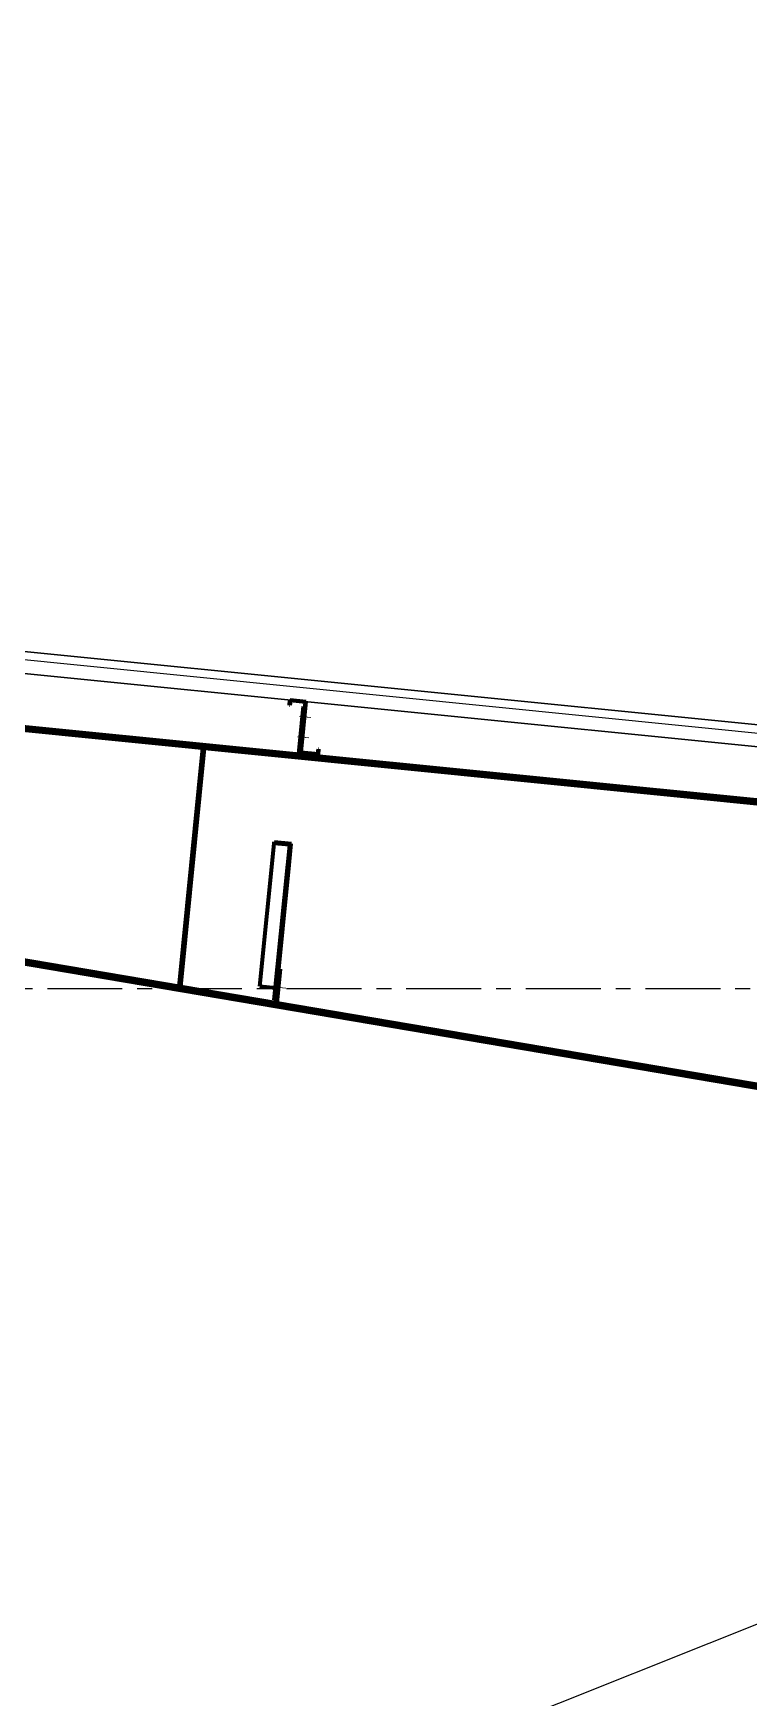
# Model space of a CAD drawing. Header units: inches. Extents: x 2 to 32666, y -5537 to 22.
# Drawn here: x 14097.57 to 14109.53, y -3842.98 to -3815.18 of the extents above; entities that cross this region are included whole.
import ezdxf

# ---------------------------------------------------------------- set-up
doc = ezdxf.new("R2010")
doc.units = ezdxf.units.IN
doc.header["$MEASUREMENT"] = 0
doc.linetypes.add('CENTER', pattern=[2, 1.25, -0.25, 0.25, -0.25])
for name, color, linetype in [('1', 1, 'Continuous'), ('2', 2, 'Continuous'), ('3', 3, 'Continuous'), ('8', 8, 'Continuous'), ('Tim truc', 8, 'Continuous')]:
    doc.layers.add(name, color=color, linetype=linetype)
doc.styles.add('ST1', font='vnshx.shx', dxfattribs={"width": 0.7})
doc.dimstyles.new('175', dxfattribs={"dimtxt": 2.5, "dimasz": 1, "dimexe": 1, "dimexo": 0, "dimgap": 1, "dimtad": 1, "dimdec": 0, "dimlfac": 175, "dimzin": 0, "dimdsep": 46, "dimtxsty": 'ST1', "dimblk1": 'ARCHTICK', "dimblk2": 'ARCHTICK', "dimsah": 1, "dimcen": 1, "dimdle": 1, "dimclrd": 8, "dimclre": 8, "dimclrt": 3, "dimadec": 0, "dimazin": 0, "dimtfac": 1, "dimtdec": 0, "dimtix": 1, "dimtmove": 1, "dimatfit": 3, "dimldrblk": 'DOTSMALL', "dimfxl": 0, "dimtfill": 1, "dimtolj": 1, "dimtzin": 0, "dimlwd": -1, "dimlwe": -1, "dimarcsym": 0})

# ---------------------------------------------------------------- blocks, each defined once
blk = doc.blocks.new('_ArchTick')
at = {"color": 0, "linetype": 'ByBlock', "const_width": 0.15}
blk.add_lwpolyline([(-0.5, -0.5), (0.5, 0.5)], dxfattribs=at)
blk = doc.blocks.new('_DotSmall')
at = {"color": 0, "linetype": 'ByBlock', "const_width": 0.5}
blk.add_lwpolyline([(-0.0625, 0, 1), (0.0625, 0, 1)], format="xyb", close=True, dxfattribs=at)

msp = doc.modelspace()

# ---------------------------------------------------------------- linework, layer by layer
at = {"layer": '2', "lineweight": 100}
for p, q in [((14084.9654, -3825.5693), (14116.5687, -3828.7296)), ((14084.9711, -3825.5124), (14116.5744, -3828.6727)), ((14101.8498, -3826.3962), (14101.8583, -3826.3109)), ((14101.8583, -3826.3971), (14101.8498, -3826.3962)), ((14101.8583, -3826.3109), (14102.1256, -3826.3377)), ((14101.866, -3826.3203), (14101.8583, -3826.3971)), ((14102.1162, -3826.3453), (14101.866, -3826.3203)), ((14102.0318, -3827.1897), (14102.1162, -3826.3453)), ((14102.1256, -3826.3377), (14102.0411, -3827.182)), ((14102.0801, -3826.4193), (14102.0005, -3827.2153)), ((14102.1085, -3826.4222), (14102.0801, -3826.4193)), ((14100.0044, -3831.0943), (14100.4025, -3827.113)), ((14100.0328, -3831.0971), (14100.431, -3827.1158)), ((14100.431, -3827.1158), (14100.4025, -3827.113)), ((14102.0289, -3827.2182), (14102.0318, -3827.1897)), ((14102.0318, -3827.1897), (14102.3331, -3827.2198)), ((14102.0411, -3827.182), (14102.3254, -3827.2105)), ((14102.2487, -3827.2028), (14102.2393, -3827.2105)), ((14102.3254, -3827.2105), (14102.3331, -3827.1337)), ((14102.3331, -3827.1337), (14102.3331, -3827.1337)), ((14102.3331, -3827.1337), (14102.3331, -3827.1337)), ((14102.3331, -3827.1337), (14102.3416, -3827.1345)), ((14102.3331, -3827.2198), (14102.3416, -3827.1345)), ((14081.8139, -3828.0682), (14110.7362, -3832.9702)), ((14081.8235, -3828.0119), (14110.7458, -3832.9138)), ((14101.3545, -3831.0907), (14101.5929, -3828.7065)), ((14101.5929, -3828.7065), (14101.5958, -3828.6777)), ((14101.8545, -3828.7326), (14101.5929, -3828.7065)), ((14101.5958, -3828.6777), (14101.8801, -3828.7062)), ((14101.8215, -3829.063), (14101.8545, -3828.7326)), ((14101.8442, -3829.0652), (14101.8801, -3828.7062)), ((14101.5954, -3831.324), (14101.8215, -3829.063)), ((14101.6373, -3831.1342), (14101.8442, -3829.0652)), ((14101.8215, -3829.063), (14101.8442, -3829.0652)), ((14101.6426, -3831.3682), (14101.6995, -3830.7996)), ((14101.6995, -3830.7996), (14101.671, -3830.7968)), ((14100.0328, -3831.0971), (14100.0044, -3831.0943)), ((14101.3545, -3831.0907), (14101.6161, -3831.1169)), ((14101.6181, -3831.3263), (14101.5954, -3831.324)), ((14101.6142, -3831.3654), (14101.6373, -3831.1342)), ((14101.6426, -3831.3682), (14101.6142, -3831.3654))]:
    msp.add_line(p, q, dxfattribs=at)
at = {"layer": '2', "lineweight": 0}
for p, q in [((14102.0175, -3826.5853), (14102.2052, -3826.604)), ((14102.046, -3826.5881), (14102.2052, -3826.604)), ((14102.046, -3826.5881), (14102.2052, -3826.604)), ((14102.046, -3826.5881), (14102.1, -3826.5935)), ((14102.046, -3826.5881), (14102.1, -3826.5935)), ((14101.9834, -3826.9264), (14102.1711, -3826.9452)), ((14102.0119, -3826.9293), (14102.1711, -3826.9452)), ((14102.0119, -3826.9293), (14102.1711, -3826.9452)), ((14102.0119, -3826.9293), (14102.0659, -3826.9347)), ((14102.0119, -3826.9293), (14102.0659, -3826.9347)), ((14101.5715, -3831.1027), (14101.7876, -3831.1243)), ((14101.5715, -3831.1027), (14101.7876, -3831.1243))]:
    msp.add_line(p, q, dxfattribs=at)
at = {"layer": '3'}
for p, q in [((13946.8887, -3810.4465), (14117.391, -3827.4968)), ((13946.8889, -3810.4408), (14117.3916, -3827.4911)), ((13947.1123, -3810.8306), (14117.2261, -3827.8421)), ((13947.1181, -3810.837), (14117.2321, -3827.8484))]:
    msp.add_line(p, q, dxfattribs=at)
at = {"layer": '8'}
msp.add_line((13946.887, -3810.5842), (14117.3774, -3827.6332), dxfattribs=at)
at = {"layer": 'Tim truc', "linetype": 'CENTER'}
msp.add_line((13723.8029, -3831.1298), (14224.8224, -3831.1298), dxfattribs=at)

# ---------------------------------------------------------------- leaders
at = {"layer": '1'}
for points in [[(14119.1185, -3838.4462), (14102.8285, -3852.9011), (14097.6108, -3852.9011)], [(14117.0315, -3838.812), (14102.7625, -3844.4972), (14098.7145, -3844.4972)]]:
    msp.add_leader(points, dimstyle='175', override={"dimgap": 1, "dimtad": 0}, dxfattribs=at)

doc.saveas('drawing.dxf')
